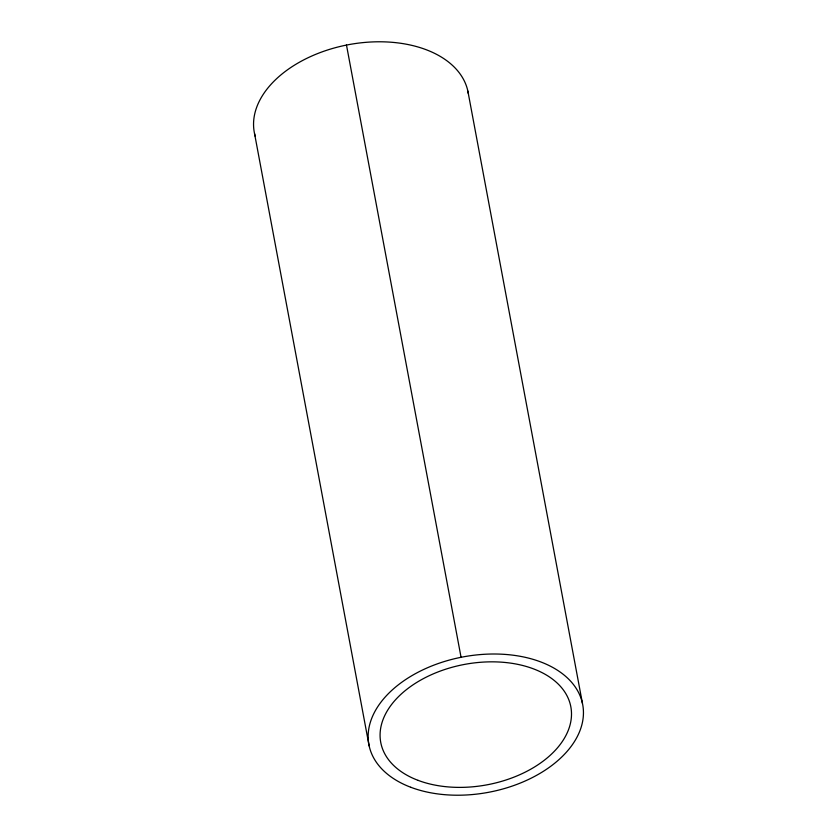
<?xml version="1.0" encoding="UTF-8"?>
<svg xmlns="http://www.w3.org/2000/svg" width="837" height="837" viewBox="0 0 837 837"><rect width="100%" height="100%" fill="white"/><g stroke="black" fill="none" stroke-linecap="round" stroke-linejoin="round"><path stroke-width="1.26" d="M467.862 91.087L582.437 703.31M468.333 93.598A108.768 68.896 -10.6 0 0 346.487 45.072L461.061 657.296M254.563 133.69L369.138 745.913M255.18 136.18A108.768 68.896 -10.6 0 1 346.487 45.072M410.789 787.272A108.768 68.896 -10.6 0 0 582.615 721.452A108.768 68.896 -10.6 0 0 433.964 665.101A108.768 68.896 -10.6 0 0 410.789 787.272M417.998 780.325A96.694 61.247 -10.6 0 0 570.761 721.808A96.694 61.247 -10.6 0 0 438.609 671.703A96.694 61.247 -10.6 0 0 417.998 780.325"/></g></svg>
